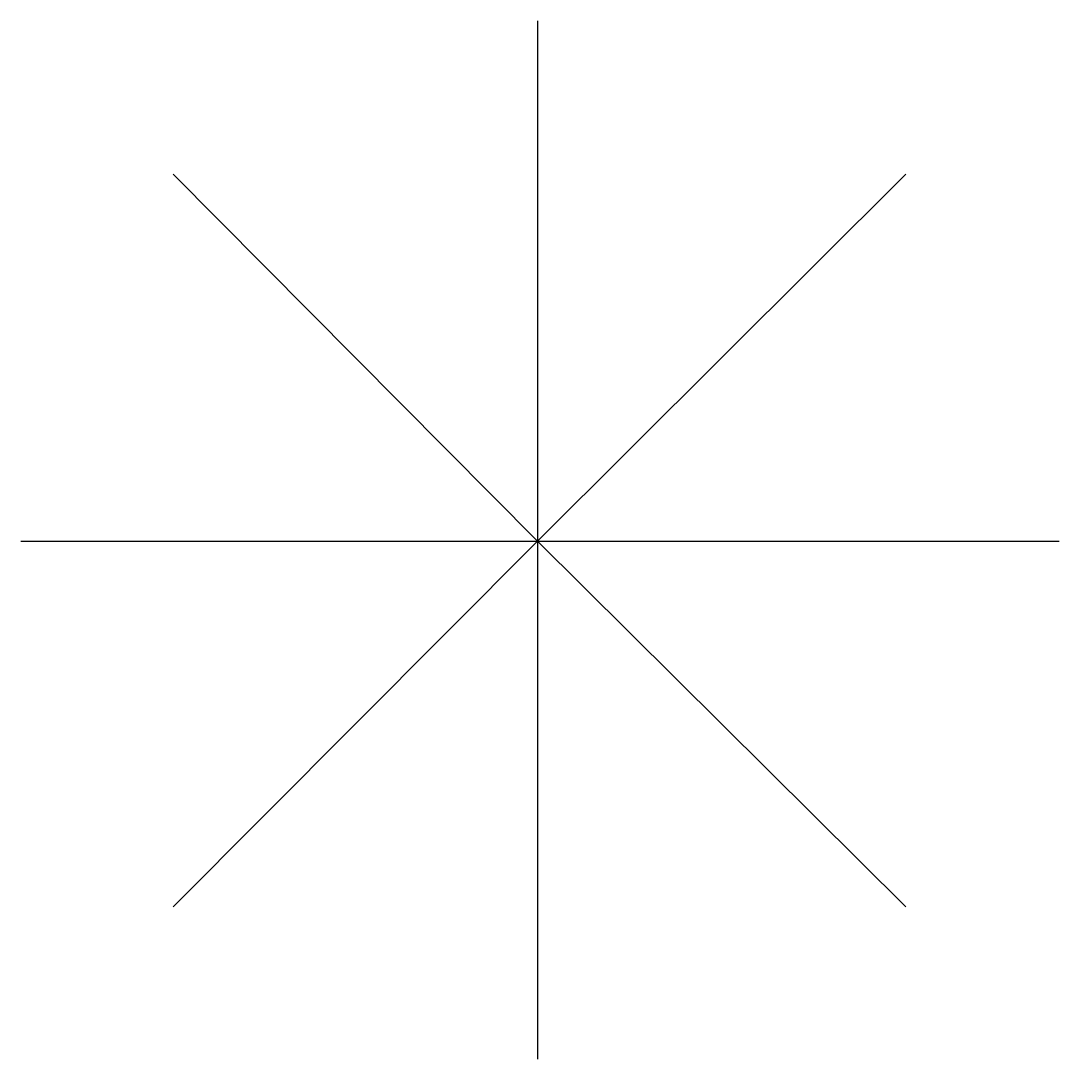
# Model space of a CAD drawing. Extents: x -1.77 to 1.77, y -1.77 to 1.78.
import ezdxf

# ---------------------------------------------------------------- set-up
doc = ezdxf.new("R2010")
doc.units = 0
doc.header["$LTSCALE"] = 0.2

msp = doc.modelspace()

# ---------------------------------------------------------------- linework, layer by layer
for p, q in [((-0.008, 1.776), (-0.008, -1.768)), ((-1.252, 1.252), (-0.008, 0)), ((-1.252, 1.252), (-0.008, 0)), ((1.248, 1.252), (-0.008, 0)), ((-1.772, 0), (1.772, 0)), ((-1.252, -1.248), (-0.008, 0)), ((1.248, -1.248), (-0.008, 0)), ((1.248, -1.248), (-0.008, 0))]:
    msp.add_line(p, q)

doc.saveas('drawing.dxf')
